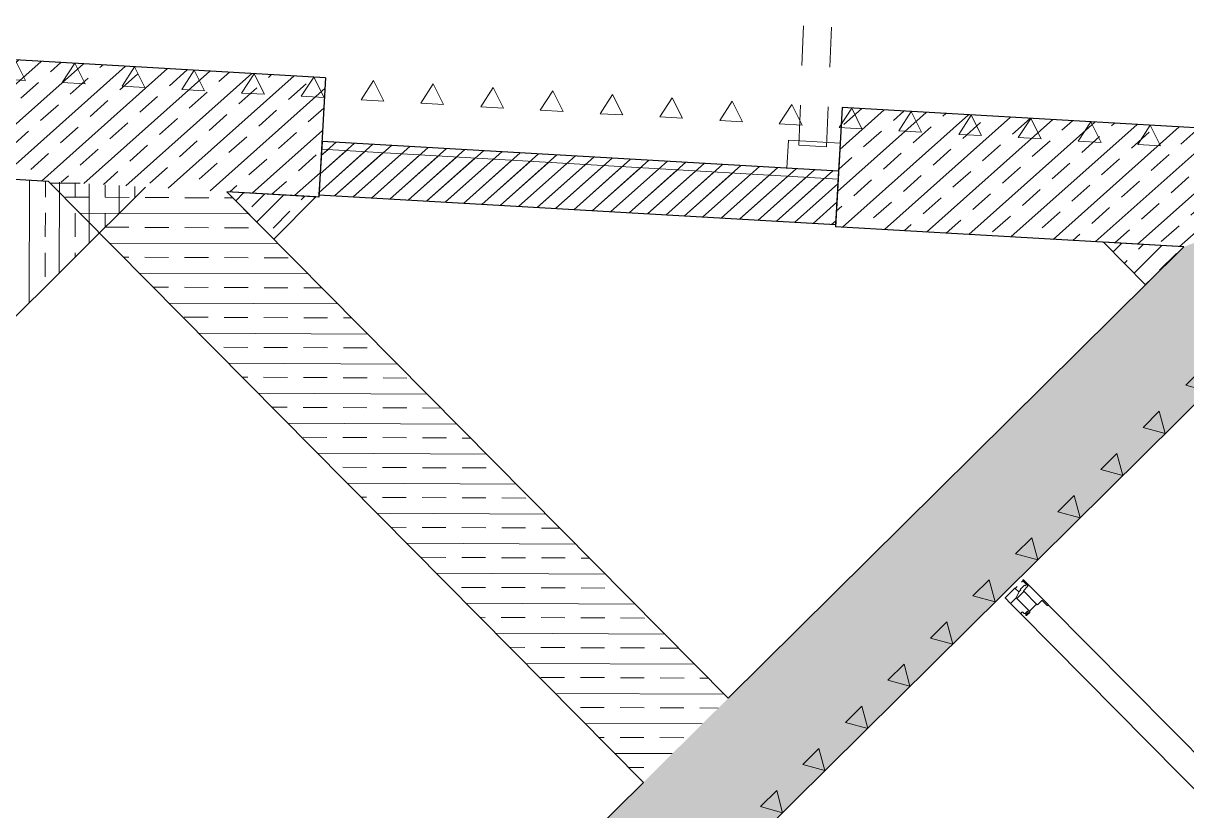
# Model space of a CAD drawing. Header units: metres. Extents: x 66528 to 66676, y 35171 to 35248.
# Drawn here: x 66616.655 to 66619.578, y 35230.511 to 35232.488 of the extents above; entities that cross this region are included whole.
import ezdxf

# ---------------------------------------------------------------- set-up
doc = ezdxf.new("R2010")
doc.units = ezdxf.units.M
doc.header["$LTSCALE"] = 0.00254
doc.linetypes.add('Ohne Titel-22', pattern=[0.78736, 0.39368, -0.39368])
for name, color, linetype, lineweight in [('AUSBAU - Objekte - Türen', 7, 'Continuous', 13), ('ROHBAU - Darstellungen - Brandwand', 7, 'Continuous', 25), ('ROHBAU - Darstellungen - Sichtbetonklassen', 7, 'Continuous', 5), ('ROHBAU - Darstellungen - Wände', 7, 'Continuous', 25), ('ROHBAU - Darstellungen - Wände - Mauerwerk', 7, 'Continuous', 25)]:
    doc.layers.add(name, color=color, linetype=linetype, lineweight=lineweight)
pattern_1 = [(221.7035, (0, 0), (-0.02294547855, 0.023406776381), [])]
pattern_2 = [(45, (0, 0), (0.05303300859, -0.05303300859), []), (45, (0.028285, -0.028285), (0.05303300859, -0.05303300859), [0.06, -0.04])]

# ---------------------------------------------------------------- blocks, each defined once
blk = doc.blocks.new('SB 4')
at = {"layer": 'ROHBAU - Darstellungen - Sichtbetonklassen', "color": 251, "linetype": 'Continuous', "lineweight": 5, "flags": 128}
for points in [[(-0.1213, -0.05), (-0.15, 0), (-0.1787, -0.05)], [(-0.0287, -0.05), (0, 0), (0.0287, -0.05)]]:
    blk.add_lwpolyline(points, close=True, dxfattribs=at)
blk = doc.blocks.new('Gruppe-180-1')
at = {"layer": 'ROHBAU - Darstellungen - Sichtbetonklassen', "color": 7, "rotation": 224.8550094128683}
for p in [(66619.6317, 35231.5638), (66619.418, 35231.3522), (66619.2043, 35231.1406), (66618.9906, 35230.929), (66618.7769, 35230.7173), (66618.5632, 35230.5057)]:
    blk.add_blockref('SB 4', p, dxfattribs=at)
blk = doc.blocks.new('Gruppe-181-1')
at = {"layer": 'ROHBAU - Darstellungen - Sichtbetonklassen', "color": 7, "rotation": 356.837758747296}
for p in [(66616.7848, 35232.3875), (66617.085, 35232.3702), (66617.085, 35232.3702), (66617.3853, 35232.3529), (66617.6855, 35232.3356), (66617.9858, 35232.3183), (66618.286, 35232.301), (66618.5863, 35232.2837), (66618.8865, 35232.2664), (66619.1868, 35232.2491), (66619.487, 35232.2318)]:
    blk.add_blockref('SB 4', p, dxfattribs=at)
blk = doc.blocks.new('Nieschentür_1')
at = {"layer": 'AUSBAU - Objekte - Türen', "color": 253, "linetype": 'Ohne Titel-22'}
for p, q in [((-0.035, -1.215), (-0.035, 0)), ((0.035, -1.2162), (0.035, 0.0006))]:
    blk.add_line(p, q, dxfattribs=at)
at = {"layer": 'AUSBAU - Objekte - Türen', "linetype": 'Ohne Titel-22'}
blk.add_line((-0.035, -1.215), (0.035, -1.2162), dxfattribs=at)
at = {"layer": 'AUSBAU - Objekte - Türen', "flags": 128}
blk.add_lwpolyline([(-0.0625, -1.274), (0.0675, -1.2763), (0.0688, -1.2063), (-0.0612, -1.204)], close=True, dxfattribs=at)
blk = doc.blocks.new('Gruppe-476-1')
at = {"layer": 'AUSBAU - Objekte - Türen'}
for p, q in [((66619.1224, 35231.0456), (66619.1225, 35231.0457)), ((66619.1224, 35231.0456), (66619.1224, 35231.0456)), ((66619.1224, 35231.0456), (66619.1224, 35231.0456)), ((66619.1224, 35231.0455), (66619.1224, 35231.0456)), ((66619.1224, 35231.0455), (66619.1224, 35231.0455)), ((66619.1224, 35231.0454), (66619.1224, 35231.0455)), ((66619.1224, 35231.0454), (66619.1224, 35231.0454)), ((66619.1224, 35231.0454), (66619.1224, 35231.0454)), ((66619.1224, 35231.0453), (66619.1224, 35231.0454)), ((66619.1224, 35231.0453), (66619.1224, 35231.0453)), ((66619.1224, 35231.0453), (66619.1224, 35231.0453)), ((66619.1224, 35231.0452), (66619.1224, 35231.0453)), ((66619.1224, 35231.0452), (66619.1224, 35231.0452)), ((66619.1224, 35231.0452), (66619.1224, 35231.0452)), ((66619.1224, 35231.0451), (66619.1224, 35231.0452)), ((66619.1224, 35231.0451), (66619.1224, 35231.0451)), ((66619.1224, 35231.045), (66619.1224, 35231.0451)), ((66619.1225, 35231.045), (66619.1224, 35231.045)), ((66619.1225, 35231.0459), (66619.1226, 35231.046)), ((66619.1225, 35231.0459), (66619.1225, 35231.0459)), ((66619.1225, 35231.0459), (66619.1225, 35231.0459)), ((66619.1225, 35231.0458), (66619.1225, 35231.0459)), ((66619.1225, 35231.0458), (66619.1225, 35231.0458)), ((66619.1225, 35231.0458), (66619.1225, 35231.0458)), ((66619.1225, 35231.0457), (66619.1225, 35231.0458)), ((66619.1225, 35231.0457), (66619.1225, 35231.0457)), ((66619.1225, 35231.0457), (66619.1225, 35231.0457)), ((66619.1225, 35231.045), (66619.1225, 35231.045)), ((66619.1225, 35231.0449), (66619.1225, 35231.045)), ((66619.1225, 35231.0449), (66619.1225, 35231.0449)), ((66619.1225, 35231.0449), (66619.1225, 35231.0449)), ((66619.1225, 35231.0448), (66619.1225, 35231.0449)), ((66619.1225, 35231.0448), (66619.1225, 35231.0448)), ((66619.1225, 35231.0448), (66619.1225, 35231.0448)), ((66619.1225, 35231.0447), (66619.1225, 35231.0448)), ((66619.1226, 35231.0447), (66619.1225, 35231.0447)), ((66619.1226, 35231.0461), (66619.1227, 35231.0461)), ((66619.1226, 35231.0461), (66619.1226, 35231.0461)), ((66619.1226, 35231.046), (66619.1226, 35231.0461)), ((66619.1226, 35231.046), (66619.1226, 35231.046)), ((66619.1226, 35231.046), (66619.1226, 35231.046)), ((66619.1226, 35231.0447), (66619.1226, 35231.0447)), ((66619.1226, 35231.0446), (66619.1226, 35231.0447)), ((66619.1226, 35231.0446), (66619.1226, 35231.0446)), ((66619.1226, 35231.0446), (66619.1226, 35231.0446)), ((66619.1226, 35231.0445), (66619.1226, 35231.0446)), ((66619.1227, 35231.0445), (66619.1226, 35231.0445)), ((66619.1227, 35231.0463), (66619.1228, 35231.0463)), ((66619.1227, 35231.0462), (66619.1227, 35231.0463)), ((66619.1227, 35231.0462), (66619.1227, 35231.0462)), ((66619.1227, 35231.0462), (66619.1227, 35231.0462)), ((66619.1227, 35231.0461), (66619.1227, 35231.0462)), ((66619.1227, 35231.0445), (66619.1227, 35231.0445)), ((66619.1227, 35231.0444), (66619.1227, 35231.0445)), ((66619.1227, 35231.0444), (66619.1227, 35231.0444)), ((66619.1228, 35231.0444), (66619.1227, 35231.0444)), ((66619.1228, 35231.0464), (66619.1229, 35231.0464)), ((66619.1228, 35231.0463), (66619.1228, 35231.0464)), ((66619.1228, 35231.0463), (66619.1228, 35231.0463)), ((66619.1228, 35231.0463), (66619.1228, 35231.0463)), ((66619.1228, 35231.0444), (66619.1228, 35231.0444)), ((66619.1228, 35231.0443), (66619.1228, 35231.0444)), ((66619.1228, 35231.0443), (66619.1228, 35231.0443)), ((66619.1228, 35231.0443), (66619.1228, 35231.0443)), ((66619.1348, 35231.0322), (66619.1228, 35231.0443)), ((66619.1229, 35231.0464), (66619.1456, 35231.0689)), ((66619.1456, 35231.0689), (66619.1457, 35231.069)), ((66619.1456, 35231.0689), (66619.1456, 35231.0689)), ((66619.1457, 35231.069), (66619.1458, 35231.069)), ((66619.1457, 35231.069), (66619.1457, 35231.069)), ((66619.1457, 35231.069), (66619.1457, 35231.069)), ((66619.1457, 35231.069), (66619.1457, 35231.069)), ((66619.1458, 35231.0691), (66619.1459, 35231.0691)), ((66619.1458, 35231.0691), (66619.1458, 35231.0691)), ((66619.1458, 35231.069), (66619.1458, 35231.0691)), ((66619.1459, 35231.0691), (66619.146, 35231.0692)), ((66619.1459, 35231.0691), (66619.1459, 35231.0691)), ((66619.1459, 35231.0691), (66619.1459, 35231.0691)), ((66619.146, 35231.0692), (66619.1461, 35231.0692)), ((66619.146, 35231.0692), (66619.146, 35231.0692)), ((66619.146, 35231.0692), (66619.146, 35231.0692)), ((66619.1461, 35231.0692), (66619.1462, 35231.0693)), ((66619.1461, 35231.0692), (66619.1461, 35231.0692)), ((66619.1461, 35231.0692), (66619.1461, 35231.0692)), ((66619.1462, 35231.0693), (66619.1463, 35231.0693)), ((66619.1462, 35231.0693), (66619.1462, 35231.0693)), ((66619.1462, 35231.0693), (66619.1462, 35231.0693)), ((66619.1463, 35231.0693), (66619.1464, 35231.0693)), ((66619.1463, 35231.0693), (66619.1463, 35231.0693)), ((66619.1463, 35231.0693), (66619.1463, 35231.0693)), ((66619.1464, 35231.0693), (66619.1465, 35231.0693)), ((66619.1464, 35231.0693), (66619.1464, 35231.0693)), ((66619.1464, 35231.0693), (66619.1464, 35231.0693)), ((66619.1465, 35231.0693), (66619.1466, 35231.0693)), ((66619.1465, 35231.0693), (66619.1465, 35231.0693)), ((66619.1466, 35231.0693), (66619.1467, 35231.0693)), ((66619.1466, 35231.0693), (66619.1466, 35231.0693)), ((66619.1466, 35231.0693), (66619.1466, 35231.0693)), ((66619.1467, 35231.0693), (66619.1468, 35231.0693)), ((66619.1467, 35231.0693), (66619.1467, 35231.0693)), ((66619.1467, 35231.0693), (66619.1467, 35231.0693)), ((66619.1468, 35231.0693), (66619.1469, 35231.0693)), ((66619.1468, 35231.0693), (66619.1468, 35231.0693)), ((66619.1468, 35231.0693), (66619.1468, 35231.0693)), ((66619.1469, 35231.0693), (66619.147, 35231.0693)), ((66619.1469, 35231.0693), (66619.1469, 35231.0693)), ((66619.147, 35231.0693), (66619.1471, 35231.0693)), ((66619.147, 35231.0693), (66619.147, 35231.0693)), ((66619.147, 35231.0693), (66619.147, 35231.0693)), ((66619.1471, 35231.0693), (66619.1472, 35231.0692)), ((66619.1471, 35231.0693), (66619.1471, 35231.0693)), ((66619.1471, 35231.0693), (66619.1471, 35231.0693)), ((66619.1472, 35231.0692), (66619.1473, 35231.0692)), ((66619.1472, 35231.0692), (66619.1472, 35231.0692)), ((66619.1472, 35231.0692), (66619.1472, 35231.0692)), ((66619.1473, 35231.0692), (66619.1474, 35231.0692)), ((66619.1473, 35231.0692), (66619.1473, 35231.0692)), ((66619.1473, 35231.0692), (66619.1473, 35231.0692)), ((66619.1474, 35231.0692), (66619.1474, 35231.0691)), ((66619.1474, 35231.0691), (66619.1475, 35231.0691)), ((66619.1474, 35231.0691), (66619.1474, 35231.0691)), ((66619.1475, 35231.0691), (66619.1476, 35231.069)), ((66619.1475, 35231.0691), (66619.1475, 35231.0691)), ((66619.1475, 35231.0691), (66619.1475, 35231.0691)), ((66619.1476, 35231.069), (66619.1477, 35231.0689)), ((66619.1476, 35231.069), (66619.1476, 35231.069)), ((66619.1476, 35231.069), (66619.1476, 35231.069)), ((66619.1476, 35231.069), (66619.1476, 35231.069)), ((66619.1477, 35231.0689), (66619.1564, 35231.0601)), ((66619.1477, 35231.0689), (66619.1477, 35231.0689)), ((66619.1477, 35231.0689), (66619.1477, 35231.0689)), ((66619.1487, 35231.0438), (66619.1478, 35231.0429)), ((66619.1487, 35231.0439), (66619.1487, 35231.0438)), ((66619.1487, 35231.0439), (66619.1487, 35231.0439)), ((66619.1487, 35231.0439), (66619.1487, 35231.0439)), ((66619.1487, 35231.0439), (66619.1487, 35231.0439)), ((66619.1487, 35231.0439), (66619.1487, 35231.0439)), ((66619.1487, 35231.0439), (66619.1487, 35231.0439)), ((66619.1488, 35231.0439), (66619.1487, 35231.0439)), ((66619.1487, 35231.0438), (66619.1487, 35231.0438)), ((66619.1488, 35231.044), (66619.1488, 35231.0439)), ((66619.1488, 35231.044), (66619.1488, 35231.044)), ((66619.1488, 35231.044), (66619.1488, 35231.044)), ((66619.1488, 35231.044), (66619.1488, 35231.044)), ((66619.1488, 35231.044), (66619.1488, 35231.044)), ((66619.1488, 35231.044), (66619.1488, 35231.044)), ((66619.1488, 35231.044), (66619.1488, 35231.044)), ((66619.1488, 35231.044), (66619.1488, 35231.044)), ((66619.1488, 35231.044), (66619.1488, 35231.044)), ((66619.1489, 35231.044), (66619.1488, 35231.044)), ((66619.1488, 35231.0439), (66619.1488, 35231.0439)), ((66619.1488, 35231.0439), (66619.1488, 35231.0439)), ((66619.1488, 35231.0439), (66619.1488, 35231.0439)), ((66619.1488, 35231.0439), (66619.1488, 35231.0439)), ((66619.1488, 35231.0439), (66619.1488, 35231.0439)), ((66619.1488, 35231.0439), (66619.1488, 35231.0439)), ((66619.1488, 35231.0439), (66619.1488, 35231.0439)), ((66619.1488, 35231.0439), (66619.1488, 35231.0439)), ((66619.1488, 35231.0439), (66619.1488, 35231.0439)), ((66619.1488, 35231.0439), (66619.1488, 35231.0439)), ((66619.1488, 35231.0439), (66619.1488, 35231.0439)), ((66619.1488, 35231.0439), (66619.1488, 35231.0439)), ((66619.1488, 35231.0439), (66619.1488, 35231.0439)), ((66619.149, 35231.0442), (66619.1489, 35231.0441)), ((66619.1489, 35231.0441), (66619.1489, 35231.044)), ((66619.1489, 35231.0441), (66619.1489, 35231.0441)), ((66619.1489, 35231.0441), (66619.1489, 35231.0441)), ((66619.1489, 35231.0441), (66619.1489, 35231.0441)), ((66619.1489, 35231.0441), (66619.1489, 35231.0441)), ((66619.1489, 35231.0441), (66619.1489, 35231.0441)), ((66619.1489, 35231.0441), (66619.1489, 35231.0441)), ((66619.1489, 35231.0441), (66619.1489, 35231.0441)), ((66619.1489, 35231.0441), (66619.1489, 35231.0441)), ((66619.1489, 35231.0441), (66619.1489, 35231.0441)), ((66619.1489, 35231.0441), (66619.1489, 35231.0441)), ((66619.1489, 35231.0441), (66619.1489, 35231.0441)), ((66619.1489, 35231.0441), (66619.1489, 35231.0441)), ((66619.1489, 35231.0441), (66619.1489, 35231.0441)), ((66619.1489, 35231.0441), (66619.1489, 35231.0441)), ((66619.1489, 35231.0441), (66619.1489, 35231.0441)), ((66619.1489, 35231.0441), (66619.1489, 35231.0441)), ((66619.1489, 35231.044), (66619.1489, 35231.044)), ((66619.1489, 35231.044), (66619.1489, 35231.044)), ((66619.1489, 35231.044), (66619.1489, 35231.044)), ((66619.1489, 35231.044), (66619.1489, 35231.044)), ((66619.1489, 35231.044), (66619.1489, 35231.044)), ((66619.1489, 35231.044), (66619.1489, 35231.044)), ((66619.1489, 35231.044), (66619.1489, 35231.044)), ((66619.1489, 35231.044), (66619.1489, 35231.044)), ((66619.1567, 35231.0583), (66619.149, 35231.0442)), ((66619.149, 35231.0442), (66619.149, 35231.0442)), ((66619.149, 35231.0442), (66619.149, 35231.0442)), ((66619.149, 35231.0442), (66619.149, 35231.0442)), ((66619.149, 35231.0442), (66619.149, 35231.0442)), ((66619.149, 35231.0442), (66619.149, 35231.0442)), ((66619.149, 35231.0442), (66619.149, 35231.0442)), ((66619.149, 35231.0442), (66619.149, 35231.0442)), ((66619.1564, 35231.0601), (66619.1565, 35231.0601)), ((66619.1565, 35231.0601), (66619.1565, 35231.06)), ((66619.1565, 35231.06), (66619.1566, 35231.06)), ((66619.1565, 35231.06), (66619.1565, 35231.06)), ((66619.1565, 35231.06), (66619.1565, 35231.06)), ((66619.1565, 35231.06), (66619.1565, 35231.06)), ((66619.1566, 35231.06), (66619.1566, 35231.0599)), ((66619.1566, 35231.0599), (66619.1566, 35231.0599)), ((66619.1566, 35231.0599), (66619.1566, 35231.0599)), ((66619.1566, 35231.0599), (66619.1566, 35231.0599)), ((66619.1568, 35231.0585), (66619.1567, 35231.0584)), ((66619.1567, 35231.0584), (66619.1567, 35231.0583)), ((66619.1567, 35231.0584), (66619.1567, 35231.0584)), ((66619.1567, 35231.0584), (66619.1567, 35231.0584)), ((66619.1567, 35231.0583), (66619.1567, 35231.0583)), ((66619.1568, 35231.0596), (66619.1568, 35231.0595)), ((66619.1568, 35231.0595), (66619.1568, 35231.0594)), ((66619.1568, 35231.0595), (66619.1568, 35231.0595)), ((66619.1568, 35231.0595), (66619.1568, 35231.0595)), ((66619.1568, 35231.0595), (66619.1568, 35231.0595)), ((66619.1568, 35231.0594), (66619.1568, 35231.0593)), ((66619.1568, 35231.0594), (66619.1568, 35231.0594)), ((66619.1568, 35231.0594), (66619.1568, 35231.0594)), ((66619.1568, 35231.0593), (66619.1569, 35231.0593)), ((66619.1568, 35231.0593), (66619.1568, 35231.0593)), ((66619.1568, 35231.0588), (66619.1568, 35231.0587)), ((66619.1569, 35231.0588), (66619.1568, 35231.0588)), ((66619.1568, 35231.0587), (66619.1568, 35231.0586)), ((66619.1568, 35231.0587), (66619.1568, 35231.0587)), ((66619.1568, 35231.0587), (66619.1568, 35231.0587)), ((66619.1568, 35231.0587), (66619.1568, 35231.0587)), ((66619.1568, 35231.0586), (66619.1568, 35231.0585)), ((66619.1568, 35231.0586), (66619.1568, 35231.0586)), ((66619.1568, 35231.0586), (66619.1568, 35231.0586)), ((66619.1568, 35231.0585), (66619.1568, 35231.0585)), ((66619.1568, 35231.0585), (66619.1568, 35231.0585)), ((66619.1568, 35231.0585), (66619.1568, 35231.0585)), ((66619.1569, 35231.0593), (66619.1569, 35231.0592)), ((66619.1569, 35231.0592), (66619.1569, 35231.0591)), ((66619.1569, 35231.0592), (66619.1569, 35231.0592)), ((66619.1569, 35231.0592), (66619.1569, 35231.0592)), ((66619.1569, 35231.0592), (66619.1569, 35231.0592)), ((66619.1569, 35231.0591), (66619.1569, 35231.059)), ((66619.1569, 35231.0591), (66619.1569, 35231.0591)), ((66619.1569, 35231.0591), (66619.1569, 35231.0591)), ((66619.1569, 35231.059), (66619.1569, 35231.0589)), ((66619.1569, 35231.059), (66619.1569, 35231.059)), ((66619.1569, 35231.059), (66619.1569, 35231.059)), ((66619.1569, 35231.059), (66619.1569, 35231.059)), ((66619.1569, 35231.0589), (66619.1569, 35231.0588)), ((66619.1569, 35231.0589), (66619.1569, 35231.0589)), ((66619.1569, 35231.0589), (66619.1569, 35231.0589)), ((66619.1569, 35231.0588), (66619.1569, 35231.0588)), ((66619.1348, 35231.0322), (66619.1348, 35231.0322)), ((66619.1349, 35231.0321), (66619.1348, 35231.0322)), ((66619.1349, 35231.0321), (66619.1349, 35231.0321)), ((66619.1349, 35231.0321), (66619.1349, 35231.0321)), ((66619.1349, 35231.0321), (66619.1349, 35231.0321)), ((66619.135, 35231.032), (66619.1349, 35231.0321)), ((66619.135, 35231.032), (66619.135, 35231.032)), ((66619.135, 35231.032), (66619.135, 35231.032)), ((66619.1351, 35231.032), (66619.135, 35231.032)), ((66619.1351, 35231.032), (66619.1351, 35231.032)), ((66619.1351, 35231.0319), (66619.1351, 35231.032)), ((66619.1352, 35231.0319), (66619.1351, 35231.0319)), ((66619.1352, 35231.0319), (66619.1352, 35231.0319)), ((66619.1352, 35231.0319), (66619.1352, 35231.0319)), ((66619.1353, 35231.0319), (66619.1352, 35231.0319)), ((66619.1353, 35231.0319), (66619.1353, 35231.0319)), ((66619.1353, 35231.0318), (66619.1353, 35231.0319)), ((66619.1354, 35231.0318), (66619.1353, 35231.0318)), ((66619.1354, 35231.0318), (66619.1354, 35231.0318)), ((66619.1354, 35231.0318), (66619.1354, 35231.0318)), ((66619.1355, 35231.0318), (66619.1354, 35231.0318)), ((66619.1355, 35231.0318), (66619.1355, 35231.0318)), ((66619.1355, 35231.0318), (66619.1355, 35231.0318)), ((66619.1356, 35231.0318), (66619.1355, 35231.0318)), ((66619.1356, 35231.0318), (66619.1356, 35231.0318)), ((66619.1356, 35231.0318), (66619.1356, 35231.0318)), ((66619.1357, 35231.0318), (66619.1356, 35231.0318)), ((66619.1357, 35231.0318), (66619.1357, 35231.0318)), ((66619.1358, 35231.0318), (66619.1357, 35231.0318)), ((66619.1358, 35231.0317), (66619.1358, 35231.0318)), ((66619.1358, 35231.0317), (66619.1358, 35231.0317)), ((66619.1359, 35231.0317), (66619.1358, 35231.0317)), ((66619.1359, 35231.0317), (66619.1359, 35231.0317)), ((66619.1359, 35231.0317), (66619.1359, 35231.0317)), ((66619.136, 35231.0317), (66619.1359, 35231.0317)), ((66619.136, 35231.0318), (66619.136, 35231.0317)), ((66619.1361, 35231.0318), (66619.136, 35231.0318)), ((66619.1361, 35231.0318), (66619.1361, 35231.0318)), ((66619.1361, 35231.0318), (66619.1361, 35231.0318)), ((66619.1362, 35231.0318), (66619.1361, 35231.0318)), ((66619.1362, 35231.0318), (66619.1362, 35231.0318)), ((66619.1362, 35231.0318), (66619.1362, 35231.0318)), ((66619.1363, 35231.0318), (66619.1362, 35231.0318)), ((66619.1363, 35231.0318), (66619.1363, 35231.0318)), ((66619.1363, 35231.0318), (66619.1363, 35231.0318)), ((66619.1364, 35231.0318), (66619.1363, 35231.0318)), ((66619.1364, 35231.0319), (66619.1364, 35231.0318)), ((66619.1365, 35231.0319), (66619.1364, 35231.0319)), ((66619.1364, 35231.0318), (66619.1364, 35231.0318)), ((66619.1365, 35231.0319), (66619.1365, 35231.0319)), ((66619.1365, 35231.0319), (66619.1365, 35231.0319)), ((66619.1366, 35231.0319), (66619.1365, 35231.0319)), ((66619.1366, 35231.032), (66619.1366, 35231.0319)), ((66619.1367, 35231.032), (66619.1366, 35231.032)), ((66619.1366, 35231.0319), (66619.1366, 35231.0319)), ((66619.1367, 35231.032), (66619.1367, 35231.032)), ((66619.1367, 35231.032), (66619.1367, 35231.032)), ((66619.1368, 35231.032), (66619.1367, 35231.032)), ((66619.1368, 35231.0321), (66619.1368, 35231.032)), ((66619.1368, 35231.0321), (66619.1368, 35231.0321)), ((66619.1368, 35231.0321), (66619.1368, 35231.0321)), ((66619.1369, 35231.0321), (66619.1368, 35231.0321)), ((66619.1369, 35231.0322), (66619.1369, 35231.0321)), ((66619.1369, 35231.0322), (66619.1369, 35231.0322))]:
    blk.add_line(p, q, dxfattribs=at)
blk = doc.blocks.new('Gruppe-477-1')
at = {"layer": 'AUSBAU - Objekte - Türen'}
for p, q in [((66619.1527, 35231.0738), (66619.1477, 35231.0689)), ((66619.1601, 35231.0664), (66619.1707, 35231.0769)), ((66619.1601, 35231.0664), (66619.1707, 35231.0769)), ((66619.1634, 35231.0844), (66619.1669, 35231.0879)), ((66619.1665, 35231.0892), (66619.1666, 35231.0894)), ((66619.1665, 35231.089), (66619.1665, 35231.0892)), ((66619.1665, 35231.0887), (66619.1665, 35231.089)), ((66619.1666, 35231.0885), (66619.1665, 35231.0887)), ((66619.1666, 35231.0894), (66619.1667, 35231.0897)), ((66619.1667, 35231.0883), (66619.1666, 35231.0885)), ((66619.1667, 35231.0897), (66619.1669, 35231.09)), ((66619.1668, 35231.0881), (66619.1667, 35231.0883)), ((66619.1721, 35231.0756), (66619.1707, 35231.0769)), ((66619.1721, 35231.0756), (66619.1756, 35231.0791)), ((66619.1487, 35231.0438), (66619.1478, 35231.0429)), ((66619.1487, 35231.0439), (66619.1487, 35231.0438)), ((66619.1487, 35231.0439), (66619.1487, 35231.0439)), ((66619.1487, 35231.0439), (66619.1487, 35231.0439)), ((66619.1487, 35231.0439), (66619.1487, 35231.0439)), ((66619.1487, 35231.0439), (66619.1487, 35231.0439)), ((66619.1487, 35231.0439), (66619.1487, 35231.0439)), ((66619.1488, 35231.0439), (66619.1487, 35231.0439)), ((66619.1487, 35231.0438), (66619.1487, 35231.0438)), ((66619.1488, 35231.044), (66619.1488, 35231.0439)), ((66619.1488, 35231.044), (66619.1488, 35231.044)), ((66619.1488, 35231.044), (66619.1488, 35231.044)), ((66619.1488, 35231.044), (66619.1488, 35231.044)), ((66619.1488, 35231.044), (66619.1488, 35231.044)), ((66619.1488, 35231.044), (66619.1488, 35231.044)), ((66619.1488, 35231.044), (66619.1488, 35231.044)), ((66619.1488, 35231.044), (66619.1488, 35231.044)), ((66619.1488, 35231.044), (66619.1488, 35231.044)), ((66619.1489, 35231.044), (66619.1488, 35231.044)), ((66619.1488, 35231.0439), (66619.1488, 35231.0439)), ((66619.1488, 35231.0439), (66619.1488, 35231.0439)), ((66619.1488, 35231.0439), (66619.1488, 35231.0439)), ((66619.1488, 35231.0439), (66619.1488, 35231.0439)), ((66619.1488, 35231.0439), (66619.1488, 35231.0439)), ((66619.1488, 35231.0439), (66619.1488, 35231.0439)), ((66619.1488, 35231.0439), (66619.1488, 35231.0439)), ((66619.1488, 35231.0439), (66619.1488, 35231.0439)), ((66619.1488, 35231.0439), (66619.1488, 35231.0439)), ((66619.1488, 35231.0439), (66619.1488, 35231.0439)), ((66619.1488, 35231.0439), (66619.1488, 35231.0439)), ((66619.1488, 35231.0439), (66619.1488, 35231.0439)), ((66619.1488, 35231.0439), (66619.1488, 35231.0439)), ((66619.149, 35231.0442), (66619.1489, 35231.0441)), ((66619.1489, 35231.0441), (66619.1489, 35231.044)), ((66619.1489, 35231.0441), (66619.1489, 35231.0441)), ((66619.1489, 35231.0441), (66619.1489, 35231.0441)), ((66619.1489, 35231.0441), (66619.1489, 35231.0441)), ((66619.1489, 35231.0441), (66619.1489, 35231.0441)), ((66619.1489, 35231.0441), (66619.1489, 35231.0441)), ((66619.1489, 35231.0441), (66619.1489, 35231.0441)), ((66619.1489, 35231.0441), (66619.1489, 35231.0441)), ((66619.1489, 35231.0441), (66619.1489, 35231.0441)), ((66619.1489, 35231.0441), (66619.1489, 35231.0441)), ((66619.1489, 35231.0441), (66619.1489, 35231.0441)), ((66619.1489, 35231.0441), (66619.1489, 35231.0441)), ((66619.1489, 35231.0441), (66619.1489, 35231.0441)), ((66619.1489, 35231.0441), (66619.1489, 35231.0441)), ((66619.1489, 35231.0441), (66619.1489, 35231.0441)), ((66619.1489, 35231.0441), (66619.1489, 35231.0441)), ((66619.1489, 35231.0441), (66619.1489, 35231.0441)), ((66619.1489, 35231.044), (66619.1489, 35231.044)), ((66619.1489, 35231.044), (66619.1489, 35231.044)), ((66619.1489, 35231.044), (66619.1489, 35231.044)), ((66619.1489, 35231.044), (66619.1489, 35231.044)), ((66619.1489, 35231.044), (66619.1489, 35231.044)), ((66619.1489, 35231.044), (66619.1489, 35231.044)), ((66619.1489, 35231.044), (66619.1489, 35231.044)), ((66619.1489, 35231.044), (66619.1489, 35231.044)), ((66619.149, 35231.0442), (66619.149, 35231.0442)), ((66619.149, 35231.0442), (66619.149, 35231.0442)), ((66619.149, 35231.0442), (66619.149, 35231.0442)), ((66619.149, 35231.0442), (66619.149, 35231.0442)), ((66619.149, 35231.0442), (66619.149, 35231.0442)), ((66619.149, 35231.0442), (66619.149, 35231.0442)), ((66619.149, 35231.0442), (66619.149, 35231.0442)), ((66619.1518, 35231.0434), (66619.1696, 35231.061)), ((66619.1614, 35231.065), (66619.1564, 35231.0601)), ((66619.1614, 35231.065), (66619.1601, 35231.0664)), ((66619.1835, 35231.0114), (66619.2013, 35231.029))]:
    blk.add_line(p, q, dxfattribs=at)
at = {"layer": 'AUSBAU - Objekte - Türen', "flags": 128}
for points in [[(66619.2281, 35231.0261, 0.414214), (66619.2302, 35231.0261, 0.414214), (66619.2302, 35231.0282), (66619.169, 35231.09, 0.414214), (66619.1669, 35231.09, 0.414214), (66619.1669, 35231.0879), (66619.1787, 35231.076, -0.414214), (66619.1786, 35231.0735), (66619.1689, 35231.0638, 0.287008), (66619.1689, 35231.0617), (66619.202, 35231.0283, 0.287008), (66619.2041, 35231.0283), (66619.2138, 35231.0379, -0.414214), (66619.2164, 35231.0379)], [(66619.1769, 35231.0014, -0.418371), (66619.1746, 35231.0014, -0.418371), (66619.1746, 35231.0037), (66619.1798, 35231.0085, 0.423169), (66619.1798, 35231.0109, 0.423169), (66619.1774, 35231.0109), (66619.1732, 35231.0065, -0.423796), (66619.1696, 35231.0064), (66619.1668, 35231.0093, 0.440011), (66619.1645, 35231.0092), (66619.1627, 35231.0071, -0.440011), (66619.1598, 35231.007), (66619.1373, 35231.0297, -0.414214), (66619.1373, 35231.0325), (66619.149, 35231.0441, -0.287008), (66619.1511, 35231.0441), (66619.1842, 35231.0107, -0.287008), (66619.1842, 35231.0086)]]:
    blk.add_lwpolyline(points, format="xyb", close=True, dxfattribs=at)
at = {"layer": 'AUSBAU - Objekte - Türen'}
blk.add_blockref('Gruppe-476-1', (0, 0), dxfattribs=at)
blk = doc.blocks.new('Gruppe-502-1')
at = {"layer": 'AUSBAU - Objekte - Türen', "color": 176, "lineweight": 5}
for p, q in [((66620.9907, 35229.2505), (66619.2305, 35231.0279)), ((66620.9571, 35229.192), (66619.1607, 35231.006))]:
    blk.add_line(p, q, dxfattribs=at)
at = {"layer": 'AUSBAU - Objekte - Türen'}
blk.add_blockref('Gruppe-477-1', (0, 0), dxfattribs=at)

msp = doc.modelspace()

# ---------------------------------------------------------------- hatches: boundary and pattern name
at = {"layer": 'ROHBAU - Darstellungen - Brandwand', "linetype": 'Continuous', "lineweight": 5}
h = msp.add_hatch(dxfattribs=at)
h.set_pattern_fill('STAHLBETON 1_5MM', angle=44.7207, style=0, pattern_type=2)
h.set_pattern_definition([(89.72072459, (0, 0), (0.074999109056, -0.000365569215), []), (89.72072459, (0.04, -0.000195), (0.074999109056, -0.000365569215), [0.06, -0.04])])
h.paths.add_polyline_path([(66599.1158, 35211.2475), (66598.537, 35211.0965), (66619.571, 35231.9265), (66620.2607, 35232.1873)])
h = msp.add_hatch(dxfattribs=at)
h.set_pattern_fill('STAHLBETON 1_5MM', angle=44.8615, style=0, pattern_type=2)
h.set_pattern_definition([(89.86148264, (0, 0), (0.07499978082, -0.00018131863), []), (89.86148264, (0.04, -0.0001), (0.07499978082, -0.00018131863), [0.06, -0.04])])
h.paths.add_polyline_path([(66614.0117, 35229.1399), (66613.8006, 35229.3531), (66616.5607, 35232.0999), (66616.9627, 35232.0767)])
at = {"layer": 'ROHBAU - Darstellungen - Wände', "linetype": 'Continuous', "lineweight": 5}
h = msp.add_hatch(dxfattribs=at)
h.set_pattern_fill('STAHLBETON 1_5MM', angle=176.7035, style=0, pattern_type=2)
h.set_pattern_definition([(221.70346322, (0, 0), (-0.049895661276, 0.05599484785), []), (221.70346322, (-0.02661, 0.029865), (-0.049895661276, 0.05599484785), [0.06, -0.04])])
h.paths.add_polyline_path([(66617.4152, 35232.3512), (66617.3979, 35232.0517), (66615.8076, 35232.1433), (66615.7038, 35232.4497)])
h = msp.add_hatch(dxfattribs=at)
h.set_pattern_fill('STAHLBETON 1_5MM', angle=176.7035, style=0, pattern_type=2)
h.set_pattern_definition([(221.70346322, (0, 0), (-0.04989566128, 0.05599484785), []), (221.70346322, (-0.02661, 0.029865), (-0.04989566128, 0.05599484785), [0.06, -0.04])])
h.paths.add_polyline_path([(66620.2607, 35232.1873), (66619.571, 35231.9265), (66618.6958, 35231.9769), (66618.713, 35232.2764)])
h = msp.add_hatch(dxfattribs=at)
h.set_pattern_fill('STAHLBETON 1_5MM', angle=134.7207, style=0, pattern_type=2)
h.set_pattern_definition([(179.72072459, (0, 0), (0.000365569215, 0.074999109056), []), (179.72072459, (0.000195, 0.04), (0.000365569215, 0.074999109056), [0.06, -0.04])])
h.paths.add_polyline_path([(66618.4264, 35230.793), (66618.2133, 35230.5819), (66616.719, 35232.0908), (66617.1667, 35232.065)])
h = msp.add_hatch(dxfattribs=at)
h.set_pattern_fill('STAHLBETON 1_5MM', style=0, pattern_type=2)
h.set_pattern_definition(pattern_2)
h.paths.add_polyline_path([(66617.3906, 35232.052), (66617.1668, 35232.065), (66617.2846, 35231.946)])
h = msp.add_hatch(dxfattribs=at)
h.set_pattern_fill('STAHLBETON 1_5MM', style=0, pattern_type=2)
h.set_pattern_definition(pattern_2)
h.paths.add_polyline_path([(66619.3696, 35231.9381), (66619.4751, 35231.8315), (66619.571, 35231.9265)])
at = {"layer": 'ROHBAU - Darstellungen - Wände - Mauerwerk', "linetype": 'Continuous', "lineweight": 5}
h = msp.add_hatch(dxfattribs=at)
h.set_pattern_fill('KALKSANDSTEIN 1MM', angle=176.7035, style=0, pattern_type=2)
h.set_pattern_definition(pattern_1)
h.paths.add_polyline_path([(66618.7038, 35232.1167), (66618.6961, 35231.9819), (66617.3982, 35232.0567), (66617.406, 35232.1914)])
h = msp.add_hatch(dxfattribs=at)
h.set_pattern_fill('KALKSANDSTEIN 1MM', angle=176.7035, style=0, pattern_type=2)
h.set_pattern_definition(pattern_1)
h.paths.add_polyline_path([(66618.6961, 35231.9819), (66618.7027, 35232.0967), (66617.4048, 35232.1715), (66617.3982, 35232.0567)])

# ---------------------------------------------------------------- linework, layer by layer
at = {"layer": 'ROHBAU - Darstellungen - Brandwand', "linetype": 'Continuous'}
for p, q in [((66599.1158, 35211.2475), (66620.2607, 35232.1873)), ((66614.0117, 35229.1399), (66616.9627, 35232.0767)), ((66618.4264, 35230.793), (66619.571, 35231.9265)), ((66615.3711, 35227.7673), (66618.2133, 35230.5819))]:
    msp.add_line(p, q, dxfattribs=at)
at = {"layer": 'ROHBAU - Darstellungen - Wände', "color": 7, "linetype": 'Continuous', "lineweight": 25}
for p, q in [((66617.4152, 35232.3512), (66615.7038, 35232.4497)), ((66617.4152, 35232.3512), (66617.3979, 35232.0517)), ((66618.713, 35232.2764), (66618.6958, 35231.9769)), ((66620.2607, 35232.1873), (66618.713, 35232.2764)), ((66616.719, 35232.0908), (66615.8076, 35232.1433)), ((66618.2133, 35230.5819), (66616.719, 35232.0908)), ((66618.4264, 35230.793), (66617.1667, 35232.065)), ((66617.3979, 35232.0517), (66617.1667, 35232.065)), ((66619.571, 35231.9265), (66618.6958, 35231.9769))]:
    msp.add_line(p, q, dxfattribs=at)
at = {"layer": 'ROHBAU - Darstellungen - Wände', "color": 7, "linetype": 'Continuous', "lineweight": 25, "flags": 128}
for points in [[(66617.3906, 35232.052), (66617.1668, 35232.065), (66617.2846, 35231.946)], [(66619.3696, 35231.9381), (66619.4751, 35231.8315), (66619.571, 35231.9265)]]:
    msp.add_lwpolyline(points, close=True, dxfattribs=at)
at = {"layer": 'ROHBAU - Darstellungen - Wände - Mauerwerk', "color": 7, "linetype": 'Continuous', "lineweight": 25}
for p, q in [((66617.406, 35232.1914), (66617.3982, 35232.0567)), ((66618.7038, 35232.1167), (66617.406, 35232.1914)), ((66618.7038, 35232.1167), (66618.6961, 35231.9819)), ((66618.6961, 35231.9819), (66617.3982, 35232.0567)), ((66618.6961, 35231.9819), (66617.3982, 35232.0567))]:
    msp.add_line(p, q, dxfattribs=at)
at = {"layer": 'ROHBAU - Darstellungen - Wände - Mauerwerk', "color": 7, "linetype": 'Continuous', "lineweight": 5}
for p, q in [((66618.7038, 35232.1167), (66617.406, 35232.1914)), ((66618.7027, 35232.0967), (66617.4048, 35232.1715)), ((66618.7027, 35232.0967), (66617.4048, 35232.1715))]:
    msp.add_line(p, q, dxfattribs=at)

# ---------------------------------------------------------------- block references
at = {"layer": 'AUSBAU - Objekte - Türen', "color": 7, "rotation": 357.720724584691}
msp.add_blockref('Nieschentür_1', (66618.6871, 35233.3947), dxfattribs=at)
at = {"layer": 'AUSBAU - Objekte - Türen', "color": 176}
msp.add_blockref('Gruppe-502-1', (0, 0), dxfattribs=at)
at = {"layer": 'ROHBAU - Darstellungen - Sichtbetonklassen', "color": 7}
msp.add_blockref('Gruppe-180-1', (0, 0), dxfattribs=at)
at = {"layer": 'ROHBAU - Darstellungen - Wände', "color": 7}
msp.add_blockref('Gruppe-181-1', (0, 0), dxfattribs=at)

doc.saveas('drawing.dxf')
